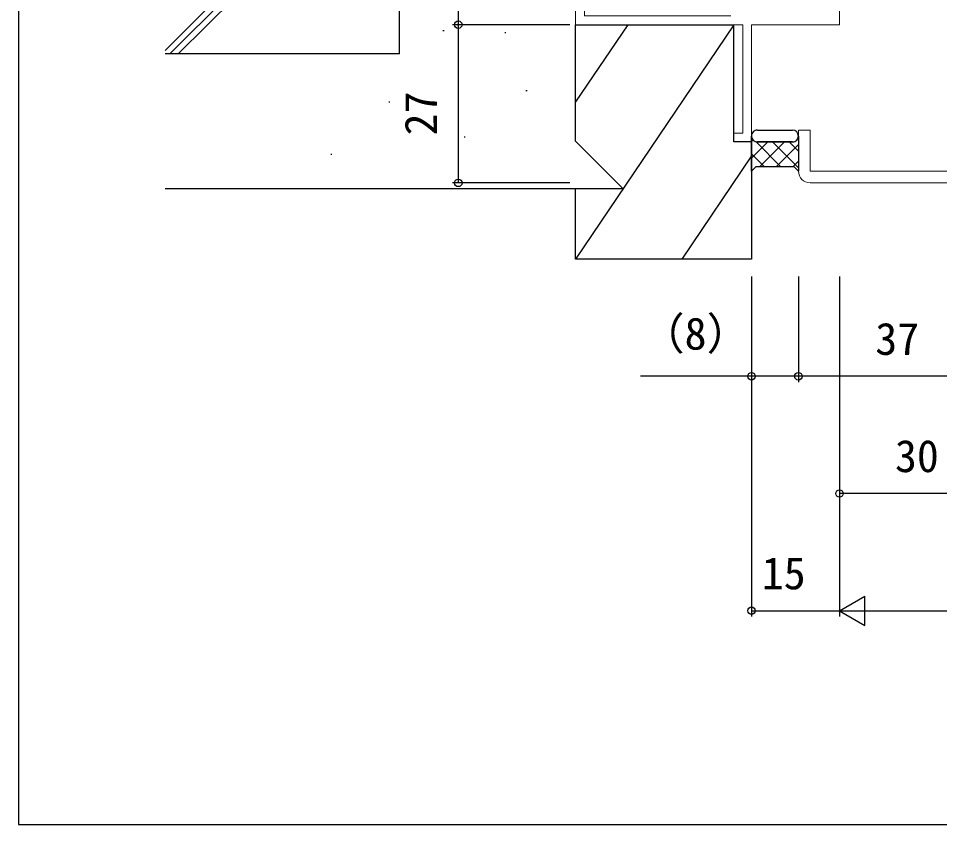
# Model space of a CAD drawing. Units: millimetres, scale not verified. Extents: x -437 to 438, y -554 to 551.
# Drawn here: x -436.8 to -279.7, y -553.7 to -416.1 of the extents above; entities that cross this region are included whole.
import ezdxf
from ezdxf.enums import TextEntityAlignment as Align

# ---------------------------------------------------------------- set-up
doc = ezdxf.new("R2010")
doc.units = ezdxf.units.MM
doc.header["$LTSCALE"] = 4
doc.layers.add('0-2_YKK_11', color=7, linetype='Continuous', lineweight=18)
for name, color, linetype in [('0-4_YKK_13', 4, 'Continuous'), ('0-6_YKK_D', 6, 'Continuous'), ('0-7_YKK_ZWAK', 7, 'Continuous'), ('0-8_YSS_K', 3, 'Continuous')]:
    doc.layers.add(name, color=color, linetype=linetype)
doc.styles.add('ＭＳ ゴシック', font='')
doc.styles.get('ＭＳ ゴシック').set_extended_font_data('MS Gothic')

msp = doc.modelspace()

# ---------------------------------------------------------------- linework, layer by layer
at = {"layer": '0-2_YKK_11', "color": 211}
msp.add_line((-301.801, -444.2), (-268.801, -444.2), dxfattribs=at)
at = {"layer": '0-2_YKK_11', "color": 4}
msp.add_lwpolyline([(-315.3, -358.7), (-340.3, -358.7), (-340.3, -363.2), (-341.8, -363.2), (-341.8, -357.2), (-311.8, -357.2), (-311.8, -395.7), (-296.8, -395.7), (-296.8, -417.2), (-311.8, -417.2), (-311.8, -437.2), (-314.8, -437.2), (-314.8, -435.7), (-313.3, -435.7), (-313.3, -417.2), (-341.8, -417.2), (-341.8, -411.2), (-340.3, -411.2), (-340.3, -415.7), (-315.3, -415.7)], dxfattribs=at)
at = {"layer": '0-2_YKK_11', "color": 211}
msp.add_lwpolyline([(-268.801, -389.2), (-268.801, -442.2), (-301.801, -442.2), (-301.801, -435.2), (-303.801, -435.2), (-303.801, -442.2)], dxfattribs=at)
msp.add_arc((-301.801, -442.2), 2, 180, 270, dxfattribs=at)
at = {"layer": '0-4_YKK_13'}
for p, q in [((-311.8, -436.432), (-311.763, -436.468)), ((-310.8, -435.2), (-304.801, -435.2)), ((-311.527, -436.887), (-311.8, -437.161)), ((-309.011, -437.2), (-311.8, -439.989)), ((-311.068, -437.164), (-306.781, -441.45)), ((-304.801, -437.2), (-310.8, -437.2)), ((-310.8, -437.2), (-304.801, -437.2)), ((-306.183, -437.2), (-310.433, -441.45)), ((-308.203, -437.2), (-303.801, -441.602)), ((-303.801, -437.647), (-307.604, -441.45)), ((-305.374, -437.2), (-303.801, -438.774)), ((-311.8, -439.26), (-309.61, -441.45)), ((-303.801, -440.476), (-304.776, -441.45)), ((-311.8, -442.089), (-311.744, -442.144))]:
    msp.add_line(p, q, dxfattribs=at)
for points in [[(-303.801, -442.2), (-304.551, -441.45), (-311.05, -441.45), (-311.8, -442.2), (-311.8, -436.2)], [(-303.801, -436.2), (-303.801, -442.2), (-304.551, -441.45), (-311.05, -441.45), (-311.8, -442.2)]]:
    msp.add_lwpolyline(points, dxfattribs=at)
for centre, start, end in [((-310.8, -436.2), 89.99999, 180), ((-310.8, -436.2), 180, 269.99999), ((-310.8, -436.2), 180, 269.99999), ((-304.801, -436.2), 0, 89.99999), ((-304.801, -436.2), 269.99999, 0), ((-304.801, -436.2), 269.99999, 0)]:
    msp.add_arc(centre, 1, start, end, dxfattribs=at)
at = {"layer": '0-6_YKK_D'}
for p, q in [((-361.8, -357.2), (-361.8, -417.2)), ((-342.8, -417.2), (-362.8, -417.2)), ((-342.8, -417.2), (-362.8, -417.2)), ((-361.8, -417.2), (-361.8, -444.2)), ((-342.8, -444.2), (-362.8, -444.2)), ((-311.8, -460.2), (-311.8, -518.2)), ((-311.8, -460.2), (-311.8, -478.2)), ((-303.801, -460.2), (-303.801, -478.2)), ((-303.801, -460.2), (-303.801, -478.2)), ((-296.8, -460.2), (-296.8, -518.2)), ((-296.8, -460.2), (-296.8, -518.2)), ((-296.8, -460.2), (-296.8, -498.2)), ((-266.801, -477.2), (-303.801, -477.2)), ((-266.801, -497.2), (-296.8, -497.2)), ((-296.8, -517.2), (-292.47, -514.7)), ((-292.47, -519.7), (-292.47, -514.7)), ((-311.8, -517.2), (-296.8, -517.2)), ((-296.8, -517.2), (-292.47, -519.7)), ((-296.8, -517.2), (-288.14, -517.2)), ((-291.8, -517.2), (293.2, -517.2))]:
    msp.add_line(p, q, dxfattribs=at)
msp.add_lwpolyline([(-303.801, -477.2), (-311.8, -477.2), (-330.751, -477.2)], dxfattribs=at)
for centre in [(-361.8, -417.2), (-361.8, -417.2), (-361.8, -444.2), (-311.8, -477.2), (-303.801, -477.2), (-303.801, -477.2), (-296.8, -497.2), (-311.8, -517.2)]:
    msp.add_circle(centre, 0.637, dxfattribs=at)
at = {"layer": '0-7_YKK_ZWAK'}
msp.add_line((-436.8, 516.3), (-436.8, -553.7), dxfattribs=at)
msp.add_lwpolyline([(-436.8, -553.7), (438.2, -553.7), (438.2, 516.3)], dxfattribs=at)
at = {"layer": '0-8_YSS_K'}
for p, q in [((-371.8, -422.2), (-371.8, -302.2)), ((-371.8, -381.597), (-411.8, -421.597)), ((-371.8, -383.011), (-410.989, -422.2)), ((-371.8, -384.426), (-409.575, -422.2)), ((-341.8, -437.1), (-341.8, -417.2)), ((-332.897, -417.2), (-341.8, -430.389)), ((-314.8, -417.2), (-341.8, -457.2)), ((-341.8, -417.2), (-314.8, -417.2)), ((-364.424, -418.195), (-364.224, -418.195)), ((-353.878, -418.525), (-353.678, -418.525)), ((-371.8, -422.2), (-411.8, -422.2)), ((-350.253, -428.411), (-350.053, -428.411)), ((-373.651, -430.389), (-373.451, -430.389)), ((-360.798, -436.32), (-360.598, -436.32)), ((-333.7, -445.2), (-341.8, -437.1)), ((-311.8, -437.2), (-311.8, -457.2)), ((-383.537, -439.286), (-383.337, -439.286)), ((-311.8, -439.567), (-323.703, -457.2)), ((-341.8, -445.2), (-411.8, -445.2)), ((-333.7, -445.2), (-341.8, -445.2)), ((-341.8, -457.2), (-341.8, -445.2)), ((-311.8, -457.2), (-341.8, -457.2))]:
    msp.add_line(p, q, dxfattribs=at)
msp.add_lwpolyline([(-311.8, -437.2), (-314.8, -437.2), (-314.8, -417.2)], dxfattribs=at)

# ---------------------------------------------------------------- texts
at = {"layer": '0-6_YKK_D', "style": 'ＭＳ ゴシック'}
msp.add_text('27', height=5.499, rotation=90, dxfattribs=at).set_placement((-363.8, -436.091), align=Align.BOTTOM_LEFT)
for s, p in [('（8）', (-330.711, -474.305)), ('37', (-290.692, -475.2)), ('30', (-287.34, -495.2)), ('15', (-310.053, -515.2))]:
    msp.add_text(s, height=5.499, dxfattribs=at).set_placement(p, align=Align.BOTTOM_LEFT)

doc.saveas('drawing.dxf')
